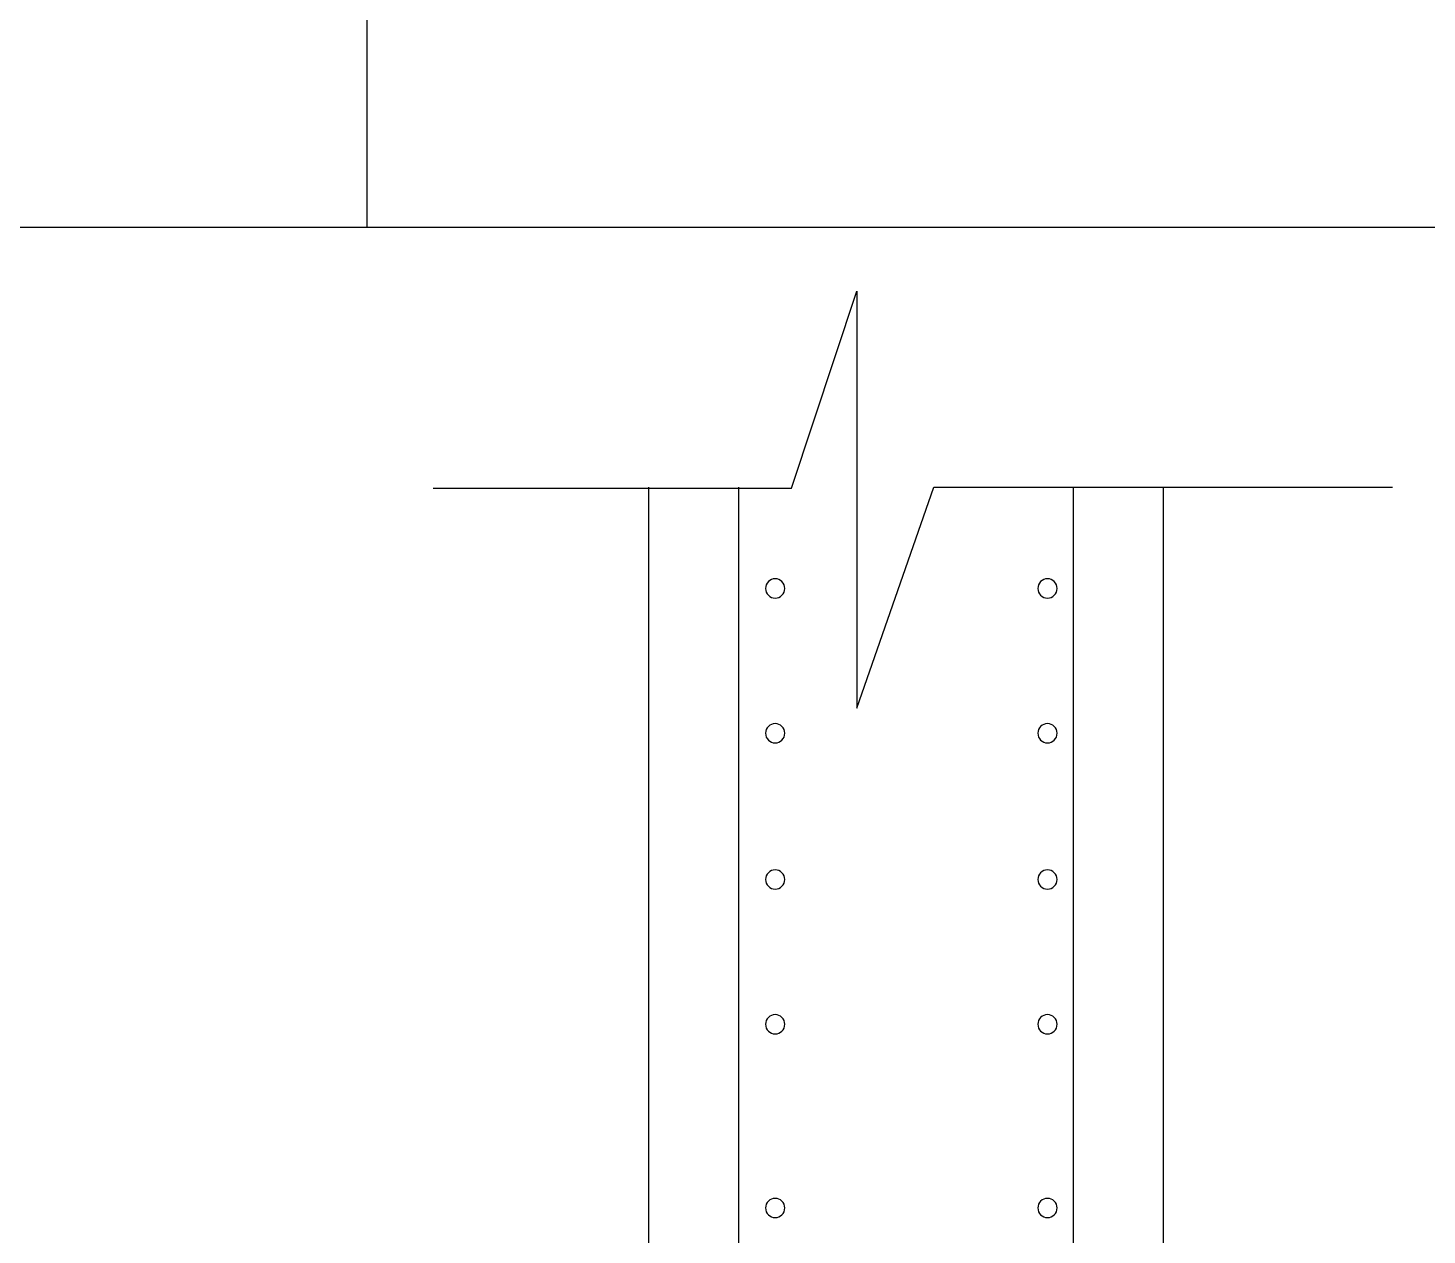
# Model space of a CAD drawing. Extents: x 151242 to 151523, y 158752 to 159354.
# Drawn here: x 151365.97 to 151371.41, y 158879.02 to 158883.71 of the extents above; entities that cross this region are included whole.
import ezdxf

# ---------------------------------------------------------------- set-up
doc = ezdxf.new("R2010")
doc.units = 0
doc.header["$LTSCALE"] = 3
doc.header["$MEASUREMENT"] = 0
doc.layers.add('4', color=12, linetype='CONTINUOUS')

msp = doc.modelspace()

# ---------------------------------------------------------------- linework, layer by layer
at = {"layer": '4', "linetype": 'Continuous'}
for p, q in [((151368.9356, 158881.9226), (151369.1904, 158882.6881)), ((151369.1904, 158882.6881), (151369.1904, 158881.0681)), ((151367.5435, 158881.9226), (151368.9356, 158881.9226)), ((151369.1904, 158881.0681), (151369.4888, 158881.9259)), ((151369.4888, 158881.9259), (151371.2712, 158881.9259))]:
    msp.add_line(p, q, dxfattribs=at)
at = {"layer": '4', "color": 15}
for p, q in [((151368.38, 158881.9259), (151368.38, 158877.0631)), ((151370.38, 158881.9259), (151370.38, 158875.194))]:
    msp.add_line(p, q, dxfattribs=at)
at = {"layer": '4', "color": 6}
for p, q in [((151368.73, 158881.9259), (151368.73, 158877.7707)), ((151370.03, 158881.9259), (151370.03, 158875.194))]:
    msp.add_line(p, q, dxfattribs=at)
at = {"layer": '4', "color": 2}
for p, q in [((151368.73, 158881.9259), (151368.73, 158881.1071)), ((151370.03, 158881.9259), (151370.03, 158881.1071))]:
    msp.add_line(p, q, dxfattribs=at)
at = {"layer": '4', "color": 2, "linetype": 'Continuous'}
for points in [[(151367.2874, 158882.9358), (151367.2874, 158894.2493)], [(151350.1504, 158882.9358), (151378.6686, 158882.9358)]]:
    msp.add_lwpolyline(points, dxfattribs=at)
at = {"layer": '4', "color": 15}
for centre, start, end in [((151368.8725, 158881.5328), 0, 180), ((151369.9305, 158881.5328), 0, 180), ((151368.8725, 158881.5328), 180, 0), ((151369.9305, 158881.5328), 180, 0), ((151368.8725, 158880.9703), 0, 180), ((151369.9305, 158880.9703), 0, 180), ((151368.8725, 158880.9703), 180, 0), ((151369.9305, 158880.9703), 180, 0), ((151368.8725, 158880.4022), 0, 180), ((151368.8725, 158880.4022), 180, 0), ((151369.9305, 158880.4022), 0, 180), ((151369.9305, 158880.4022), 180, 0), ((151368.8725, 158879.8397), 0, 180), ((151369.9305, 158879.8397), 0, 180), ((151368.8725, 158879.8397), 180, 0), ((151369.9305, 158879.8397), 180, 0), ((151368.8725, 158879.1262), 0, 180), ((151369.9305, 158879.1262), 0, 180), ((151368.8725, 158879.1262), 180, 0), ((151369.9305, 158879.1262), 180, 0)]:
    msp.add_arc(centre, 0.0375, start, end, dxfattribs=at)

doc.saveas('drawing.dxf')
